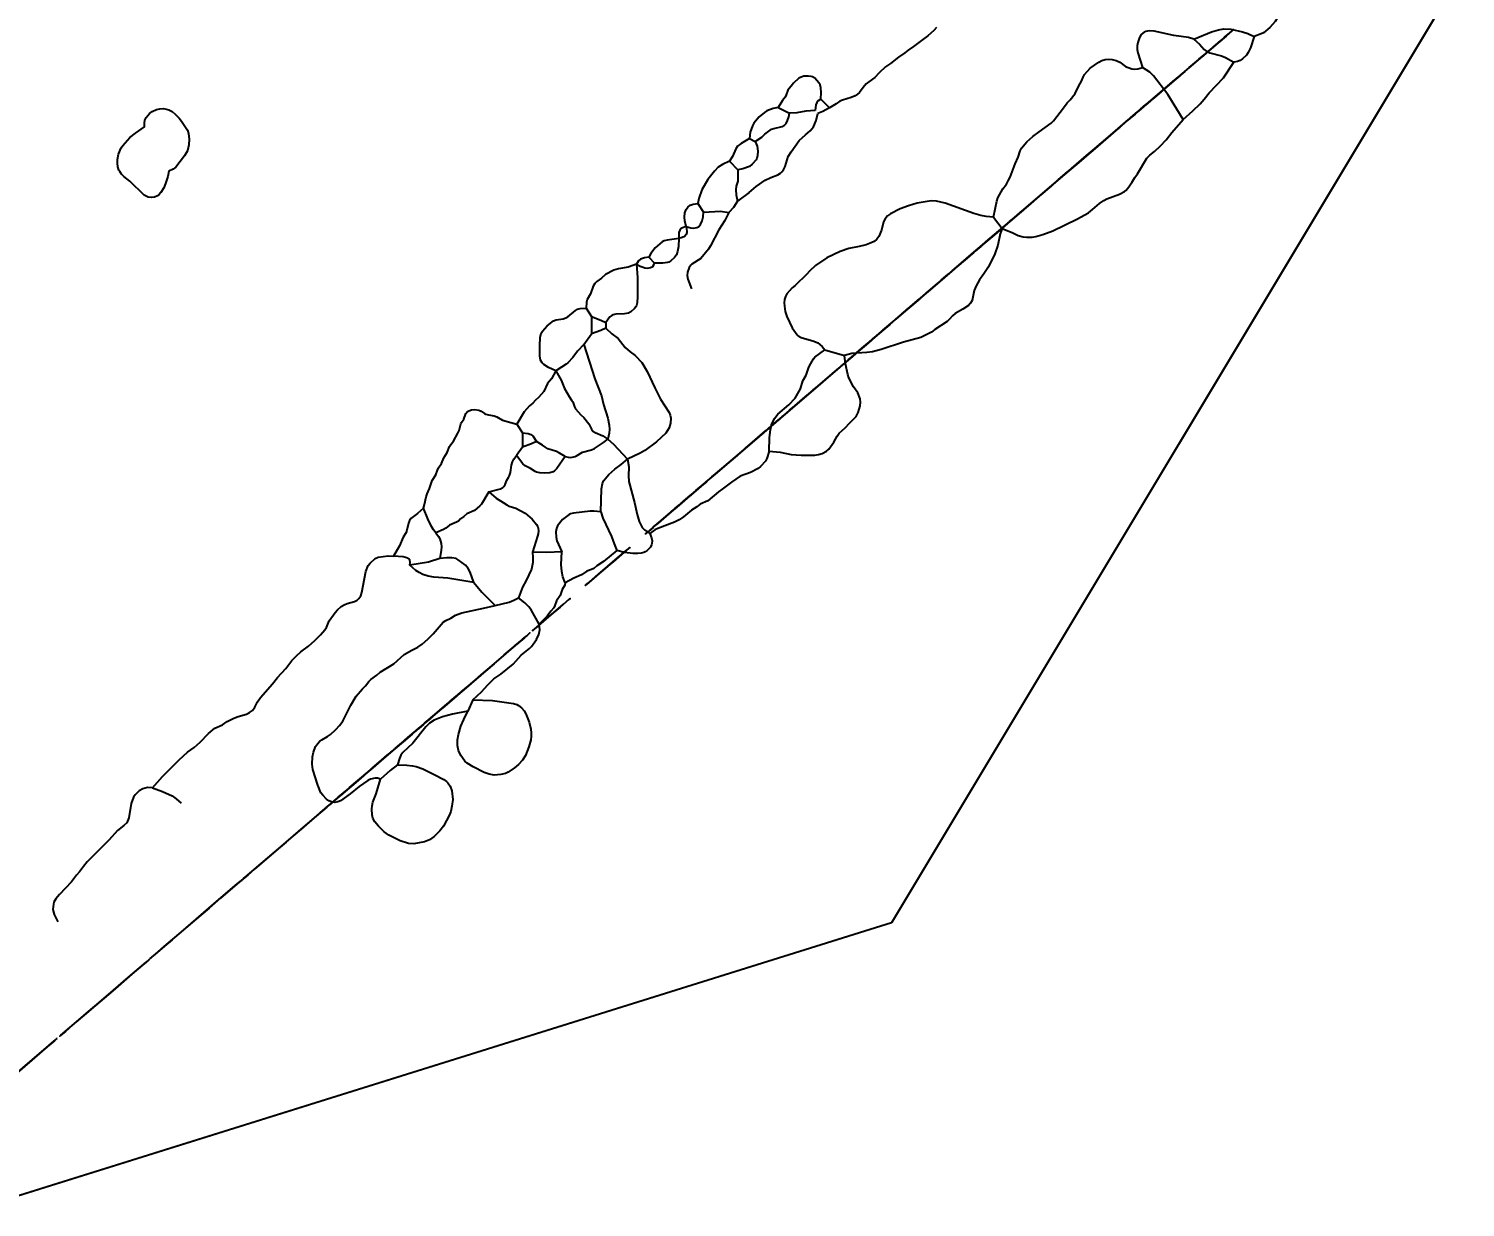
# Model space of a CAD drawing. Header units: metres. Extents: x -0.1 to 21.7, y 3 to 20.9.
# Drawn here: x 10.8 to 20.17, y 2.96 to 10.64 of the extents above; entities that cross this region are included whole.
import ezdxf

# ---------------------------------------------------------------- set-up
doc = ezdxf.new("R2010")
doc.units = ezdxf.units.M
doc.header["$MEASUREMENT"] = 0
doc.header["$XCLIPFRAME"] = 2
for name, color, linetype in [('C-Wand_Steine', 5, 'Continuous'), ('Plan_Bemassung', 7, 'Continuous'), ('Plan_Bild', 251, 'Continuous'), ('Plan_Steine', 5, 'Continuous')]:
    doc.layers.add(name, color=color, linetype=linetype)
doc.styles.get("Standard").update_dxf_attribs({"font": 'arial.ttf'})
doc.dimstyles.get("Standard").update_dxf_attribs({"dimtxt": 0.18, "dimasz": 0.18, "dimexe": 0.18, "dimexo": 0.0625, "dimgap": 0.09, "dimtad": 0, "dimtih": 1, "dimtoh": 1, "dimdec": 4, "dimzin": 0, "dimdsep": 46, "dimtxsty": 'Standard', "dimcen": 0.09, "dimadec": 0, "dimazin": 0, "dimtfac": 1, "dimtdec": 4, "dimtofl": 0, "dimtmove": 0, "dimatfit": 3, "dimfxl": 1, "dimtolj": 1, "dimtzin": 0, "dimarcsym": 0})
picture_1 = doc.add_image_def('image1.jpg', size_in_pixel=(608, 517))

# ---------------------------------------------------------------- blocks, each defined once
blk = doc.blocks.new('*D0')
at = {"layer": 'Defpoints', "color": 0, "transparency": 16777216}
for p in [(8.1357, 20.8142), (11.283, 18.0714), (3.1414, 8.729)]:
    blk.add_point(p, dxfattribs=at)
at = {"layer": 'Plan_Bemassung', "color": 0, "lineweight": -2, "transparency": 16777216}
for p, q in [((11.2359, 18.1125), (8, 20.9324)), ((8.0174, 20.6785), (4.2235, 16.3249)), ((0.1124, 11.6075), (3.9063, 15.961)), ((3.0943, 8.7701), (-0.1416, 11.59))]:
    blk.add_line(p, q, dxfattribs=at)
at = {"layer": 'Plan_Bemassung', "color": 0, "transparency": 16777216}
for points in [[(7.9948, 20.6982), (8.0401, 20.6588), (8.1357, 20.8142)], [(0.0898, 11.6272), (0.135, 11.5877), (-0.0059, 11.4717)]]:
    blk.add_solid(points, dxfattribs=at)
at = {"layer": 'Plan_Bemassung', "color": 0, "transparency": 16777216, "insert": (4.0649, 16.143), "char_height": 0.18, "attachment_point": 5}
blk.add_mtext('\\A1;12.3922', dxfattribs=at)
blk = doc.blocks.new('*D2')
at = {"layer": 'Defpoints', "color": 0, "transparency": 16777216}
for p in [(13.3896, 14.4551), (13.6841, 14.2108), (7.4876, 6.7381)]:
    blk.add_point(p, dxfattribs=at)
at = {"layer": 'Plan_Bemassung', "color": 0, "lineweight": -2, "transparency": 16777216}
for p, q in [((13.636, 14.2507), (13.251, 14.57)), ((13.2747, 14.3165), (10.4422, 10.9006)), ((7.3079, 7.1209), (10.1405, 10.5368)), ((7.4395, 6.778), (7.0545, 7.0973))]:
    blk.add_line(p, q, dxfattribs=at)
at = {"layer": 'Plan_Bemassung', "color": 0, "transparency": 16777216}
for points in [[(13.2516, 14.3356), (13.2978, 14.2973), (13.3896, 14.4551)], [(7.2848, 7.1401), (7.331, 7.1018), (7.193, 6.9824)]]:
    blk.add_solid(points, dxfattribs=at)
at = {"layer": 'Plan_Bemassung', "color": 0, "transparency": 16777216, "insert": (10.2913, 10.7187), "char_height": 0.18, "attachment_point": 5}
blk.add_mtext('\\A1;9.7076', dxfattribs=at)

msp = doc.modelspace()

# ---------------------------------------------------------------- linework, layer by layer
at = {"layer": 'C-Wand_Steine', "extrusion": (0.65081, -0.75924, -4.7566e-16), "elevation": 4.07111}
for points in [[(21.01397, -0.01105), (21.05841, 0.06712), (21.07619, 0.11331), (21.09041, 0.16305), (21.07797, 0.19858), (21.02642, 0.20746), (20.91798, 0.20035), (20.83443, 0.18792), (20.78644, 0.20035), (20.74378, 0.22345), (20.70289, 0.22523), (20.62823, 0.23411), (20.50913, 0.227), (20.46825, 0.21812), (20.40781, 0.227), (20.36692, 0.24299), (20.31893, 0.24654), (20.27449, 0.24121), (20.24427, 0.20746), (20.22827, 0.12396), (20.18916, 0.07777), (20.16072, 0.04935), (20.15005, 0.01382), (20.16961, -0.01816), (20.21405, -0.04125), (20.2496, -0.07501), (20.2976, -0.10876), (20.33848, -0.1212), (20.34026, -0.16383), (20.42381, -0.17271), (20.48247, -0.15317), (20.65134, -0.13541), (20.75266, -0.11409), (20.91265, -0.09277), (20.98198, -0.06968)], [(20.85278, 0.68894), (20.88441, 0.73699), (20.892, 0.81034), (20.87429, 0.85206), (20.82874, 0.88494), (20.79331, 0.92161), (20.78319, 0.97345), (20.78445, 1.03289), (20.72625, 1.08852), (20.69841, 1.13152), (20.67184, 1.13784), (20.63768, 1.10623), (20.61744, 1.0468), (20.55544, 0.98104), (20.49471, 0.91149), (20.46307, 0.84068), (20.4694, 0.74711), (20.45801, 0.60296), (20.44409, 0.45754), (20.42005, 0.35132), (20.42385, 0.32224), (20.4403, 0.3058), (20.50356, 0.30707), (20.57062, 0.3096), (20.63262, 0.30707), (20.7098, 0.29695), (20.75788, 0.29442), (20.77939, 0.32098), (20.78698, 0.4019), (20.79331, 0.49042), (20.81102, 0.53468), (20.82494, 0.5802)], [(20.98436, 0.34121), (20.97298, 0.37788), (20.94134, 0.41961), (20.91857, 0.45122), (20.90465, 0.48157), (20.88567, 0.50306), (20.85151, 0.51318), (20.81608, 0.51192), (20.80343, 0.49548), (20.79837, 0.40696), (20.79457, 0.33994), (20.78825, 0.30833), (20.77559, 0.29316), (20.81608, 0.27798), (20.86922, 0.26534), (20.91984, 0.26913), (20.94894, 0.28557), (20.97298, 0.31213)], [(20.42492, 0.90873), (20.40047, 0.97431), (20.37327, 1.05336), (20.3411, 1.08421), (20.24976, 1.09964), (20.19186, 1.12022), (20.11724, 1.1755), (20.04005, 1.18965), (19.98601, 1.22179), (19.86636, 1.22822), (19.76087, 1.23979), (19.69396, 1.24879), (19.58397, 1.24884), (19.54151, 1.22184), (19.52607, 1.19741), (19.50938, 1.18673), (19.44891, 1.18673), (19.42061, 1.17001), (19.34985, 1.15073), (19.26622, 1.14172), (19.22634, 1.07486), (19.18517, 0.96557), (19.16458, 0.92314), (19.16715, 0.87557), (19.20832, 0.83185), (19.25593, 0.78299), (19.28295, 0.72128), (19.27909, 0.66727), (19.26107, 0.60299), (19.27265, 0.53613), (19.29967, 0.48212), (19.36786, 0.44741), (19.49008, 0.44741), (19.5454, 0.45255), (19.584, 0.4847), (19.64833, 0.45898), (19.72038, 0.43584), (19.87862, 0.44098), (19.95661, 0.47028), (20.02994, 0.48957), (20.09427, 0.45614), (20.15603, 0.44457), (20.22936, 0.42142), (20.2731, 0.38414), (20.2924, 0.38156), (20.33872, 0.433), (20.3503, 0.50757), (20.35287, 0.61943), (20.35673, 0.70172), (20.39404, 0.78787), (20.42878, 0.85087)], [(20.29533, -0.1302), (20.23436, -0.08755), (20.19865, -0.06056), (20.18297, -0.04489), (20.12984, -0.02835), (20.10458, -0.00398), (20.07235, 0.01604), (20.0349, 0.02301), (19.99831, 0.01256), (19.98176, -0.01878), (19.98176, -0.0623), (19.96173, -0.10148), (19.94518, -0.12846), (19.94431, -0.17808), (19.99396, -0.20419), (20.07758, -0.19984), (20.16555, -0.19723), (20.25091, -0.20071), (20.31014, -0.19201), (20.32408, -0.17286)], [(19.12459, -0.1534), (19.03584, -0.09357), (18.84595, 0.10034), (18.83356, 0.16636), (18.87072, 0.26332), (18.88723, 0.32933), (18.9636, 0.42629), (19.11014, 0.43042), (19.23192, 0.4428), (19.39291, 0.40154), (19.61376, 0.40979), (19.82842, 0.38503), (19.9502, 0.37678), (20.02657, 0.32314), (20.08023, 0.22206), (20.05546, 0.12716), (19.90066, -0.042), (19.69839, -0.13071), (19.46103, -0.15134), (19.25669, -0.15959)], [(19.08487, 0.83829), (19.07564, 0.93054), (19.06943, 0.95127), (19.0479, 1.01585), (19.01508, 1.03635), (18.96892, 1.03328), (18.94943, 1.01175), (18.91867, 0.99945), (18.86944, 1.01687), (18.82123, 1.0261), (18.67608, 1.03021), (18.61351, 1.00868), (18.54377, 0.98511), (18.48428, 0.96461), (18.41864, 0.97691), (18.36634, 1.01586), (18.29932, 1.08557), (18.2183, 1.11837), (18.14035, 1.12964), (18.09214, 1.13272), (18.06753, 1.16142), (18.02548, 1.18807), (17.97624, 1.15732), (17.93317, 1.11529), (17.89932, 1.07634), (17.87881, 1.04559), (17.87676, 1.01792), (17.89317, 0.87134), (17.89112, 0.80676), (17.9106, 0.76884), (17.94137, 0.73399), (17.95266, 0.71861), (17.94958, 0.67761), (17.93522, 0.65814), (17.93522, 0.62329), (17.95881, 0.56691), (17.99163, 0.51669), (18.0224, 0.49619), (18.07778, 0.48081), (18.16599, 0.47876), (18.21419, 0.46851), (18.23983, 0.47261), (18.28188, 0.48286), (18.32906, 0.47261), (18.37214, 0.45826), (18.41112, 0.46134), (18.45624, 0.47671), (18.48291, 0.49414), (18.51113, 0.48537), (18.52857, 0.46692), (18.54703, 0.45052), (18.57985, 0.44437), (18.62293, 0.43925), (18.64857, 0.42695), (18.67318, 0.42285), (18.73062, 0.43412), (18.84036, 0.50177), (18.95359, 0.56153), (19.04487, 0.61791), (19.08487, 0.67838)], [(18.97389, -0.07339), (18.95608, -0.06033), (18.93232, -0.04965), (18.90263, -0.01523), (18.85512, 0.0275), (18.83137, 0.05243), (18.77436, 0.037), (18.74229, 0.00851), (18.74467, -0.05677), (18.74704, -0.12562), (18.75892, -0.16004), (18.78743, -0.18378), (18.86225, -0.19327), (18.95014, -0.19446), (18.98221, -0.17428), (18.99171, -0.12799)], [(18.46973, -0.12325), (18.31001, -0.10523), (18.25463, -0.07433), (18.24175, 0.00162), (18.25592, 0.04797), (18.35638, 0.06985), (18.39245, 0.13551), (18.40146, 0.187), (18.48905, 0.19859), (18.59466, 0.19344), (18.6977, 0.19987), (18.73377, 0.17155), (18.73377, 0.07114), (18.74229, 0.00851), (18.66937, -0.09621), (18.54443, -0.12711)], [(17.88065, -0.02947), (17.86633, -0.00698), (17.88883, 0.08501), (17.8786, 0.1402), (17.79884, 0.15247), (17.75998, 0.18926), (17.78487, 0.27124), (17.83229, 0.29453), (17.91749, 0.35398), (17.94, 0.39736), (17.98661, 0.43351), (18.08708, 0.4552), (18.18755, 0.45681), (18.25024, 0.42949), (18.36438, 0.36683), (18.40055, 0.29373), (18.39412, 0.22705), (18.28963, 0.13627), (18.18996, 0.08727), (18.1337, -0.01154), (18.08306, -0.03725), (18.00992, -0.04849), (17.9198, -0.04482)], [(17.75782, 0.68901), (17.74575, 0.75108), (17.7285, 0.78724), (17.73712, 0.83207), (17.73712, 0.87172), (17.73195, 0.90448), (17.68537, 0.92862), (17.60773, 0.99242), (17.53872, 1.02863), (17.48868, 1.04759), (17.4421, 1.09932), (17.39897, 1.14593), (17.34548, 1.13041), (17.28337, 1.07696), (17.25405, 1.0442), (17.19021, 1.03385), (17.17641, 1.00109), (17.18331, 0.94592), (17.16606, 0.88902), (17.16261, 0.78729), (17.18158, 0.74591), (17.19539, 0.66142), (17.19884, 0.61142), (17.18331, 0.57693), (17.18331, 0.54417), (17.18848, 0.4959), (17.19194, 0.46658), (17.19884, 0.389), (17.17468, 0.35451), (17.15053, 0.30968), (17.14535, 0.2752), (17.17468, 0.23554), (17.19539, 0.20106), (17.21264, 0.18554), (17.22817, 0.17692), (17.27647, 0.16657), (17.32133, 0.16657), (17.36791, 0.17864), (17.43002, 0.19071), (17.48006, 0.22175), (17.51284, 0.24244), (17.56287, 0.24071), (17.60945, 0.22175), (17.64396, 0.21485), (17.69917, 0.22519), (17.72504, 0.24416), (17.75265, 0.26313), (17.76818, 0.29589), (17.7837, 0.32003), (17.81821, 0.33727), (17.84926, 0.34934), (17.85444, 0.36658), (17.82511, 0.40624), (17.81303, 0.50969), (17.7906, 0.55797), (17.7768, 0.62176)], [(16.60716, -0.04439), (16.61226, 0.09848), (16.62247, 0.18778), (16.69423, 0.22508), (16.86478, 0.22646), (16.98031, 0.23196), (17.06917, 0.22987), (17.11895, 0.19671), (17.15851, 0.1865), (17.22817, 0.17692), (17.32316, 0.11251), (17.39846, 0.13292), (17.64223, 0.07935), (17.73285, 0.07042), (17.74816, 0.0245), (17.73029, -0.05077), (17.52226, -0.04822), (17.15724, -0.04566), (16.87135, -0.02398), (16.77563, -0.02653), (16.64162, -0.04184)], [(17.06971, 0.44089), (17.03395, 0.54947), (17.05183, 0.60446), (17.05596, 0.62782), (17.04771, 0.66219), (17.03533, 0.71442), (17.01882, 0.73916), (16.98169, 0.78589), (16.92942, 0.80651), (16.82489, 0.81888), (16.71624, 0.83538), (16.65435, 0.84637), (16.60346, 0.84088), (16.56082, 0.80376), (16.51681, 0.73779), (16.51681, 0.71304), (16.49205, 0.66356), (16.43016, 0.58659), (16.37102, 0.53435), (16.35314, 0.51099), (16.35314, 0.44226), (16.36689, 0.39965), (16.34489, 0.2677), (16.31325, 0.22508), (16.27749, 0.19897), (16.26099, 0.14949), (16.27887, 0.11512), (16.294, 0.10687), (16.33389, 0.11512), (16.36277, 0.11925), (16.38477, 0.09725), (16.4054, 0.08076), (16.44942, 0.09038), (16.53607, 0.09863), (16.56357, 0.1), (16.57595, 0.14674), (16.58695, 0.20722), (16.69423, 0.22508), (16.86478, 0.22646), (16.89916, 0.25258), (16.98031, 0.23196), (17.03533, 0.23746), (17.06008, 0.26082), (17.06559, 0.34467), (17.07109, 0.39003)], [(16.34095, -0.01783), (16.36971, 0.00908), (16.37705, 0.03109), (16.37276, 0.09468), (16.34951, 0.10814), (16.30607, 0.09101), (16.25896, 0.07145), (16.19349, 0.07267), (16.14638, 0.07267), (16.11395, 0.07267), (16.10332, 0.06413), (16.08007, 0.04151), (16.05927, 0.01032), (16.03908, -0.02942), (16.05193, -0.0655), (16.10516, -0.09118), (16.15594, -0.10953), (16.25567, -0.11809), (16.33338, -0.11075), (16.32993, -0.04045)], [(15.90419, -0.032), (15.90245, 0.00556), (15.89283, 0.02478), (15.83252, 0.02827), (15.7591, 0.02129), (15.73113, 0.00556), (15.6577, 0.00731), (15.6175, 0.02653), (15.5703, 0.0274), (15.53009, 0.02129), (15.52135, -0.00055), (15.52572, -0.02501), (15.55893, -0.04161), (15.63148, -0.05733), (15.77833, -0.05559), (15.87273, -0.05034)], [(15.38913, 0.05035), (15.39094, 0.08286), (15.39003, 0.12531), (15.38009, 0.13525), (15.30508, 0.11086), (15.24182, 0.09641), (15.18579, 0.08918), (15.15596, 0.07654), (15.12433, 0.06931), (15.09993, 0.06931), (15.0683, 0.0666), (15.07192, 0.02506), (15.08638, -0.00655), (15.12433, -0.03004), (15.16139, -0.03094), (15.212, -0.01288), (15.26984, -0.00746), (15.334, 0.02144), (15.35931, 0.02054)], [(14.95697, 0.69612), (14.97611, 0.77023), (14.9785, 0.89932), (14.98329, 1.03559), (14.99764, 1.07145), (14.96654, 1.0834), (14.90195, 1.06906), (14.77517, 1.06189), (14.72015, 1.07145), (14.60533, 1.10731), (14.51682, 1.12644), (14.402, 1.12405), (14.3422, 1.15512), (14.21146, 1.18171), (14.11338, 1.16976), (14.03205, 1.16019), (13.9555, 1.17693), (13.88374, 1.18171), (13.82393, 1.16976), (13.76413, 1.16497), (13.69476, 1.17932), (13.64213, 1.19127), (13.57037, 1.18649), (13.52031, 1.18416), (13.47725, 1.1985), (13.43419, 1.21045), (13.372, 1.18655), (13.34568, 1.12678), (13.33851, 1.03355), (13.32176, 0.83273), (13.29306, 0.67017), (13.29545, 0.4837), (13.32176, 0.32352), (13.32894, 0.22312), (13.32176, 0.17291), (13.34798, 0.16521), (13.39821, 0.18433), (13.47476, 0.17955), (13.56805, 0.15087), (13.62068, 0.15326), (13.65417, 0.18433), (13.69005, 0.19868), (13.77377, 0.19868), (13.81922, 0.19868), (13.84554, 0.23215), (13.89099, 0.24649), (13.92687, 0.23454), (13.95797, 0.22976), (14.00342, 0.2178), (13.99939, 0.15266), (14.02332, 0.1431), (14.06159, 0.1431), (14.15488, 0.16223), (14.20512, 0.17657), (14.26492, 0.18852), (14.32951, 0.1694), (14.3606, 0.16701), (14.42519, 0.17418), (14.4515, 0.14788), (14.45389, 0.12158), (14.51609, 0.12876), (14.6333, 0.15266), (14.73377, 0.18374), (14.82467, 0.20048), (14.9084, 0.25068), (14.94906, 0.28654), (14.97059, 0.36782), (14.98807, 0.41402), (14.99046, 0.47618), (14.98807, 0.5479), (14.96654, 0.61245)], [(15.01708, 0.1461), (15.01075, 0.17772), (14.97731, 0.19759), (14.93484, 0.17591), (14.94026, 0.11359), (14.94297, 0.02237), (14.94749, -0.0246), (14.95291, -0.08511), (14.98183, -0.08511), (15.01075, -0.06615), (15.03515, -0.03273), (15.04238, 0.0043), (15.04509, 0.0612), (15.02702, 0.08559), (15.02069, 0.10998)], [(14.93122, -0.03634), (14.9249, -0.00653), (14.91134, 0.02146), (14.88784, 0.02327), (14.83904, 0.00882), (14.78753, -0.01105), (14.73692, -0.01105), (14.67817, -0.00383), (14.61672, -0.01015), (14.60678, -0.03905), (14.62485, -0.06795), (14.64654, -0.09234), (14.69715, -0.11943), (14.77939, -0.11943), (14.86073, -0.12034), (14.91495, -0.11401), (14.93845, -0.0815)], [(14.43458, 0.12844), (14.41583, 0.14906), (14.31268, 0.15093), (14.25454, 0.16218), (14.19265, 0.15843), (14.13451, 0.13968), (14.067, 0.12656), (14.02011, 0.12094), (14.00699, 0.07221), (14.00324, 0.00849), (13.98073, -0.06461), (13.97135, -0.12271), (13.99386, -0.14895), (14.05012, -0.14333), (14.06325, -0.07773), (14.0895, -0.029), (14.14014, -0.01401), (14.22828, -0.01401), (14.27142, -0.01401), (14.33518, -0.00089), (14.37644, -0.029), (14.39707, -0.06836), (14.4252, -0.07023), (14.44771, -0.03275), (14.44208, 0.03098)], [(14.37089, -0.0815), (14.36538, -0.06129), (14.35159, -0.03833), (14.32494, -0.02088), (14.29554, -0.02548), (14.2744, -0.03466), (14.18434, -0.03833), (14.12921, -0.03833), (14.09245, -0.0466), (14.07315, -0.07048), (14.06856, -0.11456), (14.06764, -0.1467), (14.09061, -0.17426), (14.11542, -0.18803), (14.15678, -0.18252), (14.19537, -0.16783), (14.25143, -0.15956), (14.31208, -0.15589), (14.36262, -0.14027)], [(13.93839, 0.01397), (13.93839, 0.0702), (13.94402, 0.12268), (13.96465, 0.15267), (13.97965, 0.16954), (13.95902, 0.19765), (13.90839, 0.20889), (13.85588, 0.1939), (13.80524, 0.17328), (13.70772, 0.17891), (13.66646, 0.17141), (13.6177, 0.13767), (13.57081, 0.13205), (13.52768, 0.15079), (13.42828, 0.16579), (13.38327, 0.16391), (13.34201, 0.14142), (13.32326, 0.07957), (13.33076, -0.09099), (13.34201, -0.1191), (13.37952, -0.13222), (13.43954, -0.13784), (13.47142, -0.13972), (13.4958, -0.04975), (13.65521, -0.05725), (13.75836, -0.061), (13.81837, -0.04226), (13.85025, -0.0535), (13.869, -0.09286), (13.88588, -0.12285), (13.92339, -0.06475), (13.93277, -0.03289)], [(13.85588, -0.14347), (13.85025, -0.09286), (13.83337, -0.07225), (13.80712, -0.0685), (13.75648, -0.07037), (13.69647, -0.07599), (13.64958, -0.07599), (13.6027, -0.07599), (13.55769, -0.07037), (13.53893, -0.06662), (13.52018, -0.0685), (13.5033, -0.09099), (13.49392, -0.13035), (13.49392, -0.17908), (13.49392, -0.22406), (13.52205, -0.2428), (13.56706, -0.2428), (13.66834, -0.23905), (13.72272, -0.22968), (13.77148, -0.23343), (13.80712, -0.20719), (13.84275, -0.17158)], [(13.304, 0.11482), (13.29921, 0.18893), (13.28007, 0.2224), (13.19157, 0.26543), (13.07914, 0.26543), (13.00737, 0.2463), (12.94996, 0.2463), (12.89973, 0.26065), (12.68205, 0.22718), (12.61985, 0.17936), (12.56723, 0.10764), (12.56962, 0.0431), (12.58397, -0.06209), (12.61507, -0.11469), (12.67965, -0.14576), (12.90691, -0.16728), (13.05522, -0.17206), (13.10067, -0.15772), (13.19396, -0.11708), (13.26572, -0.03818), (13.28247, 0.03353)], [(12.53027, -0.13877), (12.55419, -0.10052), (12.56854, -0.04314), (12.55898, 0.03336), (12.53027, 0.0979), (12.48721, 0.16484), (12.38674, 0.19592), (12.28867, 0.2007), (12.18102, 0.21265), (12.04946, 0.23417), (11.97052, 0.24851), (11.90593, 0.24134), (11.82221, 0.20309), (11.78393, 0.12659), (11.78633, 0.06922), (11.78154, -0.06705), (11.79589, -0.11725), (11.82699, -0.15072), (11.92268, -0.1555), (12.04707, -0.17463), (12.32933, -0.17941), (12.51353, -0.17941)], [(11.74695, 0.13388), (11.71585, 0.15778), (11.62495, 0.18647), (11.45989, 0.21994), (11.31158, 0.25341), (11.2159, 0.27014), (11.14413, 0.2558), (11.05323, 0.22711), (11.01018, 0.16017), (11.00539, 0.07889), (11.01496, -0.03825), (11.0341, -0.06694), (11.16806, -0.07172), (11.23503, -0.08606), (11.34268, -0.10519), (11.46707, -0.10758), (11.59624, -0.12431), (11.74695, -0.13866), (11.77326, -0.08367), (11.77087, -0.0263)], [(10.98302, 0), (10.98063, 0.06455), (10.97106, 0.13388), (10.9591, 0.19842), (10.8969, 0.21755), (10.76534, 0.23667), (10.65769, 0.25819), (10.55961, 0.2558), (10.47111, 0.24624), (10.32519, 0.25819), (10.24146, 0.23667), (10.20319, 0.18647), (10.20558, 0.10519), (10.21994, 0), (10.27974, -0.02152), (10.38021, -0.05498), (10.49503, -0.08845), (10.57875, -0.08845), (10.73185, -0.09084), (10.84667, -0.06455), (10.95431, -0.04542)]]:
    msp.add_lwpolyline(points, close=True, dxfattribs=at)
msp.add_lwpolyline([(16.56357, 0.1), (16.44942, 0.09038), (16.4054, 0.08076), (16.39401, 0.01684), (16.36083, -0.02908), (16.36849, -0.08138), (16.39274, -0.10052), (16.47187, -0.08138), (16.55228, -0.05715), (16.60716, -0.04439), (16.61226, 0.09848), (16.58929, 0.11251), (16.56357, 0.1)], dxfattribs=at)
at = {"layer": 'Plan_Bild'}
msp.add_lwpolyline([(0.85038, 9.49509), (4.66123, 15.66389), (11.40609, 18.73144), (16.63336, 16.84372), (20.17441, 11.04572), (16.43101, 4.8095), (10.49553, 2.95549), (5.90903, 3.52854)], close=True, dxfattribs=at)
at = {"layer": 'Plan_Steine'}
for p, q in [((15.69169, 10.12773), (15.76566, 10.09004)), ((15.97053, 10.1813), (16.02579, 10.1252)), ((15.50454, 9.92496), (15.54152, 9.90612)), ((15.37349, 9.77746), (15.42875, 9.72135)), ((15.42875, 9.72135), (15.42819, 9.64711)), ((15.50187, 9.5723), (15.4272, 9.51718)), ((15.16721, 9.50059), (15.20391, 9.44463)), ((17.09698, 9.41173), (17.1521, 9.33707)), ((14.84901, 9.15032), (14.88585, 9.11292)), ((14.43814, 8.81932), (14.47484, 8.76335)), ((14.47484, 8.76335), (14.474, 8.65199)), ((14.56736, 8.72553), (14.56708, 8.68841)), ((14.42414, 8.58227), (14.474, 8.65199)), ((15.99529, 8.54766), (16.12493, 8.50956)), ((13.98692, 8.06169), (14.02362, 8.00573)), ((14.02362, 8.00573), (14.02291, 7.91292)), ((14.02291, 7.91292), (13.98537, 7.85752)), ((13.70085, 6.26455), (13.66636, 6.1908))]:
    msp.add_line(p, q, dxfattribs=at)
for points in [[(18.96815, 10.80387), (18.9566, 10.73786), (18.94462, 10.70643), (18.93493, 10.68894), (18.89924, 10.64914), (18.85761, 10.61501), (18.84323, 10.60739), (18.79759, 10.58948)], [(16.72551, 10.64923), (16.7077, 10.63026), (16.66791, 10.5939), (16.63452, 10.57098), (16.57509, 10.52463), (16.54066, 10.5021), (16.51882, 10.48317), (16.47589, 10.45441), (16.42517, 10.41445), (16.39183, 10.39161), (16.35172, 10.35398), (16.32289, 10.32225), (16.28239, 10.29439), (16.26688, 10.28094), (16.24603, 10.25824), (16.2214, 10.22412), (16.21041, 10.21342), (16.19479, 10.20332), (16.16787, 10.19161), (16.1121, 10.17513), (16.0938, 10.16767), (16.07105, 10.1517), (16.02579, 10.1252)], [(18.40438, 10.57215), (18.36913, 10.58293), (18.27309, 10.59729), (18.14509, 10.6251), (18.11183, 10.62658), (18.0901, 10.62222), (18.07968, 10.61769), (18.06098, 10.6025), (18.04928, 10.584), (18.03775, 10.55214), (18.0346, 10.52945), (18.03496, 10.50637), (18.0384, 10.48343), (18.06959, 10.38816)], [(18.40438, 10.57215), (18.51983, 10.62103), (18.56358, 10.63427), (18.59834, 10.64008), (18.64482, 10.63783), (18.72017, 10.62155), (18.75507, 10.60958), (18.79759, 10.58948)], [(18.40438, 10.57215), (18.43957, 10.5399), (18.46996, 10.50584), (18.48816, 10.49223), (18.50824, 10.48376), (18.58463, 10.46436), (18.60952, 10.45267), (18.66356, 10.42188)], [(18.79759, 10.58948), (18.7724, 10.5159), (18.75822, 10.48528), (18.7475, 10.46826), (18.72103, 10.4436), (18.70654, 10.43284), (18.68877, 10.42612), (18.66356, 10.42188)], [(17.09698, 9.41173), (17.11878, 9.51576), (17.12553, 9.53778), (17.15764, 9.59695), (17.18107, 9.62641), (17.19532, 9.65304), (17.20479, 9.67398), (17.23689, 9.76056), (17.25718, 9.80427), (17.27021, 9.8452), (17.27873, 9.86296), (17.31301, 9.90327), (17.35286, 9.93916), (17.39527, 9.96745), (17.47219, 10.02598), (17.48701, 10.04055), (17.55359, 10.12463), (17.57663, 10.15787), (17.59596, 10.1772), (17.63004, 10.21769), (17.6526, 10.26909), (17.6716, 10.29897), (17.68145, 10.32562), (17.68986, 10.34253), (17.72635, 10.38308), (17.78469, 10.4229), (17.80293, 10.43325), (17.8242, 10.44047), (17.84743, 10.44299), (17.87042, 10.44124), (17.89608, 10.43359), (17.9213, 10.42194), (17.95868, 10.39439), (17.99848, 10.37932), (18.01823, 10.377), (18.0382, 10.37838), (18.06959, 10.38816)], [(18.33345, 10.04893), (18.39811, 10.1056), (18.44554, 10.15176), (18.47203, 10.18084), (18.50459, 10.22353), (18.59775, 10.32112), (18.66356, 10.42188)], [(15.97053, 10.1813), (15.97175, 10.225), (15.97016, 10.25594), (15.96586, 10.27465), (15.95769, 10.28904), (15.93071, 10.31771), (15.91652, 10.32645), (15.90755, 10.32932), (15.88844, 10.33213), (15.85907, 10.33089), (15.84074, 10.32605), (15.82674, 10.31753), (15.79266, 10.2869), (15.7764, 10.2662), (15.76297, 10.2521), (15.75478, 10.23981), (15.74354, 10.2088), (15.73661, 10.19427), (15.71924, 10.17322), (15.69169, 10.12773)], [(18.33345, 10.04893), (18.23483, 10.21162), (18.14091, 10.3343), (18.11719, 10.35861), (18.06959, 10.38816)], [(15.69169, 10.12773), (15.65858, 10.12086), (15.61802, 10.10524), (15.60212, 10.09442), (15.56855, 10.06582), (15.53326, 10.02566), (15.52376, 10.00805), (15.50987, 9.96657), (15.50454, 9.92496)], [(15.97053, 10.1813), (15.95343, 10.1716), (15.94377, 10.16012), (15.93779, 10.14407), (15.93284, 10.10734)], [(16.02579, 10.1252), (15.98334, 10.10076), (15.95126, 10.08864)], [(15.50187, 9.5723), (15.54914, 9.61294), (15.60723, 9.65337), (15.64436, 9.67061), (15.69023, 9.6883), (15.70803, 9.7), (15.71623, 9.70828), (15.72573, 9.72154), (15.73662, 9.74223), (15.75705, 9.80674), (15.77565, 9.83856), (15.82929, 9.91113), (15.86905, 9.94944), (15.90063, 9.97406), (15.92247, 10.00117), (15.94006, 10.04317), (15.95126, 10.08864)], [(15.54152, 9.90612), (15.58592, 9.93422), (15.60552, 9.95298), (15.64752, 9.98496), (15.66339, 9.9912), (15.71692, 10.00247), (15.73298, 10.01132), (15.743, 10.02289), (15.7534, 10.04304), (15.76109, 10.06535), (15.76566, 10.09004)], [(15.93284, 10.10734), (15.87304, 10.10271), (15.81367, 10.09332), (15.76566, 10.09004)], [(17.1521, 9.33707), (17.22235, 9.30915), (17.2573, 9.29268), (17.28936, 9.28362), (17.31297, 9.28112), (17.34867, 9.28174), (17.37199, 9.2853), (17.41759, 9.29818), (17.48337, 9.32279), (17.64113, 9.39994), (17.71578, 9.44035), (17.74347, 9.46167), (17.78812, 9.50029), (17.81629, 9.52088), (17.83676, 9.53138), (17.91896, 9.56235), (17.95087, 9.57874), (17.95906, 9.58501), (17.97229, 9.60048), (17.99843, 9.63847), (18.01856, 9.67175), (18.03656, 9.69374), (18.09771, 9.79693), (18.11671, 9.81723), (18.14709, 9.84028), (18.18652, 9.8764), (18.22361, 9.91533), (18.26027, 9.96501), (18.33345, 10.04893)], [(15.50454, 9.92496), (15.45071, 9.89317), (15.42669, 9.87438), (15.41556, 9.85727), (15.39323, 9.80797), (15.37349, 9.77746)], [(15.54152, 9.90612), (15.5541, 9.87409), (15.55883, 9.84331), (15.55794, 9.81318), (15.55335, 9.79476), (15.54932, 9.78649), (15.52229, 9.75673), (15.50528, 9.74338), (15.46221, 9.72724), (15.42875, 9.72135)], [(15.37349, 9.77746), (15.32831, 9.75651), (15.30101, 9.73783), (15.27533, 9.71251), (15.25084, 9.67888), (15.2321, 9.65741), (15.19374, 9.59016), (15.17455, 9.5348), (15.16721, 9.50059)], [(15.42819, 9.64711), (15.41771, 9.61396), (15.41527, 9.59119), (15.41768, 9.55689), (15.4272, 9.51718)], [(15.0912, 9.3507), (15.08278, 9.38805), (15.08004, 9.41291), (15.08274, 9.44008), (15.09068, 9.46119), (15.10166, 9.4783), (15.11793, 9.4909), (15.13702, 9.49708), (15.16721, 9.50059)], [(15.4272, 9.51718), (15.39955, 9.47423), (15.37096, 9.44336)], [(17.09698, 9.41173), (17.04912, 9.41575), (17.01401, 9.42306), (16.96917, 9.43624), (16.78052, 9.50269), (16.72474, 9.51729), (16.6908, 9.5184), (16.59894, 9.50311), (16.54226, 9.48651), (16.48697, 9.46647), (16.42475, 9.43371), (16.40598, 9.42011), (16.39019, 9.40205), (16.37963, 9.38141), (16.36559, 9.32796), (16.349, 9.28649), (16.3359, 9.26814), (16.31797, 9.25433), (16.28785, 9.24023), (16.26598, 9.23247), (16.22071, 9.22009), (16.152, 9.20734), (16.09574, 9.18913), (16.01014, 9.14641), (15.93569, 9.09581), (15.8958, 9.05931), (15.87813, 9.03996), (15.80319, 8.96746), (15.78337, 8.9505), (15.74823, 8.91151), (15.73939, 8.89436), (15.73342, 8.87494), (15.73132, 8.85312), (15.73314, 8.83144), (15.73789, 8.79789), (15.74829, 8.7638), (15.78374, 8.6894), (15.81568, 8.64445), (15.82331, 8.63746), (15.84155, 8.62757), (15.92373, 8.60281), (15.95151, 8.59163), (15.97891, 8.5696), (15.99529, 8.54766)], [(15.0912, 9.3507), (15.12157, 9.34315), (15.14176, 9.3412), (15.1619, 9.3449), (15.17112, 9.34979), (15.18484, 9.36496), (15.19542, 9.38722), (15.20162, 9.41411), (15.20391, 9.44463)], [(15.37096, 9.44336), (15.34472, 9.39085), (15.30468, 9.32862), (15.25007, 9.22435), (15.2368, 9.20384), (15.18797, 9.14312), (15.1292, 9.10608), (15.12181, 9.09944), (15.11044, 9.0828), (15.09961, 9.05253), (15.09852, 9.03079), (15.10314, 9.00874), (15.12587, 8.94404)], [(15.20391, 9.44463), (15.31595, 9.45019), (15.37096, 9.44336)], [(15.0912, 9.3507), (15.06703, 9.34311), (15.05972, 9.33888), (15.04952, 9.32774), (15.04422, 9.31283), (15.04299, 9.30337), (15.04327, 9.27368)], [(15.0912, 9.3507), (15.09479, 9.335), (15.09652, 9.31928), (15.09594, 9.31143), (15.09101, 9.29808), (15.08278, 9.28876), (15.07572, 9.28404), (15.05998, 9.27783), (15.04327, 9.27368)], [(17.1521, 9.33707), (17.14022, 9.30247), (17.12554, 9.22884), (17.10619, 9.17307), (17.06341, 9.08877), (17.03435, 9.04146), (17.00516, 9.00325), (16.98447, 8.96504), (16.97151, 8.93303), (16.9569, 8.8694), (16.94726, 8.85104), (16.93261, 8.83698), (16.89605, 8.81193), (16.84748, 8.78418), (16.8299, 8.7693), (16.80869, 8.74603), (16.79365, 8.73272), (16.71342, 8.68059), (16.69146, 8.66258), (16.62305, 8.62652), (16.51043, 8.59697), (16.3646, 8.54986), (16.30763, 8.53436), (16.2711, 8.52925), (16.17154, 8.52245), (16.14782, 8.51749), (16.12493, 8.50956)], [(15.04327, 9.27368), (14.96657, 9.26243), (14.9482, 9.25718), (14.93453, 9.25057), (14.88938, 9.21115), (14.86017, 9.176), (14.84901, 9.15032)], [(15.04327, 9.27368), (15.04051, 9.22126), (15.0361, 9.1888), (15.02905, 9.16624), (15.01618, 9.14873), (14.99234, 9.12633), (14.97803, 9.1183), (14.96906, 9.11561), (14.9395, 9.11214), (14.88585, 9.11292)], [(14.76664, 9.10564), (14.7124, 9.08666), (14.64906, 9.07445), (14.61998, 9.06535), (14.56634, 9.03729), (14.53929, 9.01447), (14.50828, 8.99202), (14.49553, 8.97865), (14.48514, 8.96308), (14.46718, 8.91262), (14.44628, 8.87475), (14.44201, 8.85743), (14.43814, 8.81932)], [(14.76664, 9.10564), (14.77327, 9.01762), (14.77482, 8.89485), (14.77187, 8.85339), (14.76689, 8.83497), (14.76265, 8.82683), (14.75342, 8.81613), (14.72977, 8.79417), (14.71608, 8.78657), (14.68964, 8.78161), (14.63231, 8.77849), (14.61431, 8.77473), (14.606, 8.77145), (14.59285, 8.76179), (14.56736, 8.72553)], [(14.84901, 9.15032), (14.81896, 9.14724), (14.79346, 9.13916), (14.77957, 9.12728), (14.76664, 9.10564)], [(14.76664, 9.10564), (14.79237, 9.0928), (14.81154, 9.08515), (14.82131, 9.0825), (14.8405, 9.08054), (14.85834, 9.08305), (14.8731, 9.09088), (14.88105, 9.10148), (14.88585, 9.11292)], [(14.24192, 8.41001), (14.19376, 8.43253), (14.16273, 8.45077), (14.15117, 8.46143), (14.14223, 8.47864), (14.13678, 8.5083), (14.13587, 8.57307), (14.1392, 8.6265), (14.14608, 8.65491), (14.15452, 8.66881), (14.18467, 8.70309), (14.22609, 8.73562), (14.24258, 8.74204), (14.28901, 8.74985), (14.30637, 8.75474), (14.31956, 8.76245), (14.36981, 8.80359), (14.38302, 8.81118), (14.4001, 8.81575), (14.43814, 8.81932)], [(14.47484, 8.76335), (14.53499, 8.74063), (14.56736, 8.72553)], [(14.56708, 8.68841), (14.53448, 8.6738), (14.474, 8.65199)], [(14.56708, 8.68841), (14.60707, 8.65228), (14.64759, 8.61988), (14.69463, 8.56315), (14.72627, 8.53447), (14.75879, 8.51103), (14.80329, 8.46372), (14.83692, 8.40544), (14.8868, 8.29927), (14.92453, 8.22532), (14.97967, 8.13794), (14.98709, 8.12065), (14.99177, 8.10134), (14.99037, 8.06881), (14.98033, 8.03792), (14.9579, 8.00421), (14.92914, 7.97429), (14.89733, 7.94744), (14.8229, 7.89137), (14.79069, 7.87272), (14.70911, 7.83348)], [(14.42414, 8.58227), (14.38304, 8.53723), (14.3526, 8.49602), (14.31863, 8.46274), (14.30771, 8.45359), (14.27734, 8.43484), (14.24192, 8.41001)], [(14.42414, 8.58227), (14.496, 8.35707), (14.53915, 8.24696), (14.55315, 8.18979), (14.57969, 8.10027), (14.58931, 8.05494), (14.59086, 8.02936), (14.58863, 8.00394), (14.58016, 7.96439)], [(15.63308, 7.88589), (15.636, 7.97621), (15.6407, 8.0248), (15.64917, 8.0585), (15.66728, 8.1002), (15.68917, 8.12709), (15.76103, 8.18718), (15.80285, 8.2316), (15.83643, 8.29203), (15.85296, 8.34409), (15.87457, 8.38191), (15.89096, 8.43376), (15.90411, 8.45877), (15.92214, 8.48775), (15.93183, 8.49994), (15.99529, 8.54766)], [(15.63308, 7.88589), (15.70483, 7.87858), (15.77656, 7.86513), (15.84101, 7.86044), (15.93117, 7.86083), (15.95571, 7.86423), (15.97874, 7.87116), (16.00785, 7.88571), (16.02339, 7.89978), (16.054, 7.94532), (16.07566, 7.98408), (16.08967, 8.00257), (16.12905, 8.03805), (16.15606, 8.06926), (16.20151, 8.11241), (16.21407, 8.13746), (16.22569, 8.18278), (16.22833, 8.20547), (16.22621, 8.2275), (16.21158, 8.26748), (16.1838, 8.30558), (16.15208, 8.36471), (16.14539, 8.38669), (16.13087, 8.45627), (16.12493, 8.50956)], [(14.24192, 8.41001), (14.21311, 8.35805), (14.18662, 8.32714), (14.163, 8.27508), (14.12833, 8.2361), (14.10841, 8.21939), (14.09095, 8.19992), (14.07031, 8.18265), (14.03461, 8.143), (13.98692, 8.06169)], [(14.24192, 8.41001), (14.27548, 8.34931), (14.29805, 8.29501), (14.32724, 8.24178), (14.34396, 8.21976), (14.35166, 8.20686), (14.36371, 8.17484), (14.37031, 8.16255), (14.40433, 8.12261), (14.42352, 8.105), (14.45712, 8.06528), (14.47379, 8.03008), (14.48313, 8.01677), (14.4969, 8.00725), (14.54745, 7.98652), (14.58016, 7.96439)], [(13.37816, 7.51332), (13.38463, 7.53763), (13.39498, 7.58907), (13.40177, 7.60807), (13.41787, 7.64302), (13.43438, 7.69545), (13.45759, 7.73121), (13.46881, 7.76228), (13.47568, 7.77673), (13.49528, 7.80474), (13.50953, 7.84345), (13.53284, 7.87844), (13.54758, 7.91695), (13.55555, 7.92941), (13.57297, 7.95089), (13.60245, 8.00379), (13.60956, 8.02148), (13.62206, 8.06525), (13.62562, 8.07276), (13.64056, 8.09468), (13.65515, 8.13093), (13.6652, 8.14457), (13.67295, 8.14989), (13.69073, 8.15571), (13.70985, 8.1572), (13.73828, 8.15373), (13.755, 8.14732), (13.77654, 8.13196), (13.78407, 8.12829), (13.80141, 8.12305), (13.83903, 8.11572), (13.85661, 8.11068), (13.89387, 8.08842), (13.94751, 8.07408), (13.98692, 8.06169)], [(14.02362, 8.00573), (14.06073, 8.00083), (14.07753, 7.99491), (14.09048, 7.98522), (14.116, 7.94934)], [(14.116, 7.94934), (14.0834, 7.93474), (14.02291, 7.91292)], [(14.30289, 7.85114), (14.26412, 7.87359), (14.24465, 7.88289), (14.18965, 7.90096), (14.1766, 7.90893), (14.15478, 7.92586), (14.116, 7.94934)], [(14.30289, 7.85114), (14.32095, 7.84708), (14.33985, 7.84569), (14.36743, 7.85033), (14.37711, 7.85467), (14.416, 7.87995), (14.47491, 7.89552), (14.49329, 7.90299), (14.5517, 7.94204), (14.58016, 7.96439)], [(14.58016, 7.96439), (14.61744, 7.93276), (14.70911, 7.83348)], [(15.63308, 7.88589), (15.61729, 7.83821), (15.60824, 7.82033), (15.57732, 7.78614), (15.56217, 7.77391), (15.51207, 7.74702), (15.44437, 7.72307), (15.38659, 7.68496), (15.32746, 7.6384), (15.30191, 7.62121), (15.23347, 7.56309), (15.18272, 7.53985), (15.16091, 7.52295), (15.12659, 7.50059), (15.07423, 7.45778), (15.04647, 7.43767), (15.01547, 7.42275), (14.90578, 7.38166), (14.8867, 7.37213), (14.85394, 7.34978)], [(13.80308, 7.62002), (13.88133, 7.64008), (13.89608, 7.64904), (13.90179, 7.65535), (13.90984, 7.66955), (13.92218, 7.69791), (13.93299, 7.71407), (13.93994, 7.72807), (13.9446, 7.74601), (13.95304, 7.7957), (13.95921, 7.81557), (13.96834, 7.83307), (13.98537, 7.85752)], [(14.30289, 7.85114), (14.2471, 7.77247), (14.23286, 7.75729), (14.22357, 7.75174), (14.20283, 7.74515), (14.16931, 7.74229), (14.13583, 7.74487), (14.11524, 7.75003), (14.10606, 7.75412), (14.07613, 7.77362), (14.04138, 7.79012), (14.0264, 7.80322), (13.98537, 7.85752)], [(14.53503, 7.48969), (14.54004, 7.64077), (14.54485, 7.67448), (14.55253, 7.6937), (14.58621, 7.73412), (14.62613, 7.76972), (14.66789, 7.79826), (14.70911, 7.83348)], [(14.70911, 7.83348), (14.7165, 7.78309), (14.71505, 7.72554), (14.71804, 7.68753), (14.7536, 7.55061), (14.77084, 7.4729), (14.78513, 7.4281), (14.80557, 7.38853), (14.81953, 7.37372), (14.85394, 7.34978)], [(13.80308, 7.62002), (13.75547, 7.54093), (13.74607, 7.52999), (13.71148, 7.4987), (13.6599, 7.47685), (13.64042, 7.45956), (13.61936, 7.44396), (13.60527, 7.43053), (13.59325, 7.42231), (13.54797, 7.40351), (13.52414, 7.384), (13.5075, 7.37427), (13.45845, 7.35456)], [(13.80308, 7.62002), (13.85261, 7.57944), (13.8982, 7.55177), (13.92057, 7.53519), (13.93604, 7.52831), (13.97978, 7.51453), (14.04079, 7.48173), (14.08656, 7.4417), (14.11545, 7.40705), (14.12281, 7.39338), (14.12518, 7.38498), (14.12715, 7.36694), (14.12601, 7.34803), (14.12235, 7.33073), (14.09001, 7.2283)], [(13.37816, 7.51332), (13.33891, 7.47991), (13.29623, 7.44777), (13.28589, 7.43395), (13.27953, 7.41672), (13.27008, 7.37137), (13.26405, 7.35521), (13.24481, 7.32468), (13.2205, 7.26839), (13.18303, 7.20088)], [(13.45845, 7.35456), (13.44361, 7.37309), (13.42977, 7.39498), (13.40554, 7.44571), (13.37816, 7.51332)], [(14.53503, 7.48969), (14.48895, 7.49487), (14.46612, 7.49559), (14.35669, 7.4826), (14.3364, 7.47725), (14.32737, 7.47298), (14.2857, 7.44041), (14.25192, 7.39997), (14.24455, 7.3808), (14.24162, 7.35915), (14.2431, 7.32464), (14.24816, 7.30151), (14.27991, 7.22965)], [(14.53503, 7.48969), (14.54752, 7.44897), (14.60416, 7.32938), (14.62087, 7.28227), (14.63903, 7.23811)], [(13.45845, 7.35456), (13.47507, 7.33052), (13.48448, 7.31346), (13.49295, 7.28408), (13.49429, 7.26314), (13.49289, 7.24121), (13.48356, 7.18641)], [(14.85394, 7.34978), (14.86629, 7.31988), (14.86894, 7.30143), (14.86797, 7.28341), (14.86588, 7.27489), (14.85839, 7.26093), (14.83606, 7.23808), (14.82489, 7.22902), (14.81646, 7.22488), (14.79736, 7.22021), (14.7761, 7.21852), (14.74405, 7.21891), (14.68849, 7.22519), (14.63903, 7.23811)], [(14.09001, 7.2283), (14.09119, 7.19186), (14.09038, 7.15923), (14.08792, 7.13795), (14.08275, 7.11751), (14.04708, 7.04284), (14.02356, 7.00023), (13.99691, 6.92934)], [(14.27991, 7.22965), (14.18316, 7.22568), (14.09001, 7.2283)], [(14.30276, 7.02691), (14.28783, 7.06564), (14.27973, 7.10104), (14.27701, 7.14795), (14.27991, 7.22965)], [(14.63903, 7.23811), (14.55146, 7.16592), (14.50973, 7.13899), (14.48867, 7.12191), (14.47414, 7.11504), (14.44326, 7.10419), (14.40784, 7.08051), (14.35767, 7.05731), (14.30276, 7.02691)], [(11.60916, 5.69039), (11.67503, 5.76504), (11.78298, 5.87272), (11.83795, 5.92228), (11.88118, 5.95295), (11.92092, 5.98927), (11.97546, 6.04501), (12.01552, 6.07889), (12.06661, 6.10228), (12.09723, 6.12339), (12.14038, 6.14517), (12.16847, 6.15618), (12.22276, 6.17071), (12.24374, 6.18123), (12.26311, 6.19561), (12.27836, 6.2157), (12.29542, 6.25096), (12.31457, 6.27943), (12.39367, 6.36835), (12.42462, 6.41028), (12.48021, 6.4699), (12.51827, 6.52051), (12.55087, 6.55432), (12.57688, 6.57801), (12.62846, 6.61533), (12.66885, 6.65123), (12.70593, 6.68769), (12.73416, 6.72061), (12.74428, 6.73554), (12.76298, 6.77887), (12.80245, 6.83452), (12.81663, 6.85055), (12.8413, 6.87224), (12.85956, 6.88407), (12.87904, 6.89234), (12.92735, 6.90502), (12.9446, 6.91394), (12.9558, 6.92477), (12.96809, 6.94372), (12.97533, 6.96453), (13.00177, 7.1003), (13.01792, 7.14067), (13.02966, 7.15636), (13.06342, 7.18627), (13.08206, 7.19408), (13.14688, 7.204), (13.18303, 7.20088)], [(13.28878, 7.14345), (13.29174, 7.15901), (13.28893, 7.1757), (13.28208, 7.18428), (13.27467, 7.18911), (13.24481, 7.19709), (13.18303, 7.20088)], [(13.48356, 7.18641), (13.41108, 7.16193), (13.28878, 7.14345)], [(13.70554, 7.02929), (13.53653, 7.05701), (13.44548, 7.06436), (13.40746, 7.07095), (13.3737, 7.08278), (13.35029, 7.0939), (13.32886, 7.10861), (13.28878, 7.14345)], [(13.70554, 7.02929), (13.68169, 7.09715), (13.66996, 7.12138), (13.65165, 7.14301), (13.60499, 7.17809), (13.59054, 7.1857), (13.56213, 7.19118), (13.5309, 7.19134), (13.48356, 7.18641)], [(13.70554, 7.02929), (13.75846, 6.96734), (13.84449, 6.8801)], [(14.30276, 7.02691), (14.29911, 7.01186), (14.28221, 6.98358), (14.26886, 6.94518), (14.24592, 6.90997), (14.23462, 6.87901), (14.22742, 6.86441), (14.20965, 6.84373), (14.185, 6.80954), (14.164, 6.78738), (14.13297, 6.75812)], [(13.09699, 5.74819), (13.07713, 5.75316), (13.06217, 5.75366), (13.03209, 5.74672), (13.0143, 5.73877), (12.95855, 5.69911), (12.90027, 5.65083), (12.83724, 5.60567), (12.81917, 5.59922), (12.7988, 5.5959), (12.77844, 5.59908), (12.76053, 5.60563), (12.745, 5.61657), (12.72073, 5.6418), (12.70913, 5.65757), (12.68781, 5.70786), (12.65703, 5.80936), (12.65213, 5.84482), (12.6532, 5.89268), (12.6599, 5.92381), (12.67423, 5.95959), (12.68543, 5.97756), (12.69859, 5.99175), (12.71371, 6.00354), (12.7522, 6.02579), (12.77076, 6.03925), (12.80614, 6.07044), (12.83043, 6.09636), (12.85084, 6.12467), (12.88968, 6.19858), (12.90381, 6.22957), (12.93777, 6.28753), (12.97957, 6.33573), (12.99894, 6.35472), (13.02197, 6.38478), (13.03449, 6.39765), (13.07278, 6.4259), (13.09438, 6.44451), (13.1837, 6.49974), (13.2522, 6.55926), (13.30186, 6.58834), (13.34089, 6.60818), (13.37017, 6.62846), (13.40666, 6.66105), (13.44131, 6.69592), (13.50669, 6.77086), (13.52329, 6.78103), (13.55714, 6.79682), (13.58768, 6.81706), (13.62823, 6.83251), (13.77033, 6.86213), (13.84449, 6.8801)], [(13.84449, 6.8801), (13.93702, 6.90201), (13.96762, 6.91434), (13.99691, 6.92934)], [(14.13297, 6.75812), (14.08047, 6.85042), (14.06604, 6.87036), (14.04, 6.89683), (13.99691, 6.92934)], [(13.70085, 6.26455), (13.75631, 6.31627), (13.79708, 6.36302), (13.83778, 6.40154), (13.88137, 6.4323), (13.96294, 6.49605), (14.01553, 6.5551), (14.06843, 6.59852), (14.08316, 6.61324), (14.11528, 6.65899), (14.13132, 6.69115), (14.13622, 6.72134), (14.13297, 6.75812)], [(13.66636, 6.1908), (13.56685, 6.17128), (13.50246, 6.15305), (13.44786, 6.13192), (13.41762, 6.11294), (13.39212, 6.08801), (13.30829, 5.981), (13.24229, 5.92014), (13.23103, 5.90275), (13.22172, 5.88298), (13.20906, 5.84015)], [(13.70085, 6.26455), (13.82841, 6.26097), (13.96477, 6.24078), (13.98702, 6.23339), (13.99806, 6.22744), (14.01771, 6.21223), (14.03411, 6.19366), (14.04619, 6.173), (14.06677, 6.1186), (14.07829, 6.07292), (14.08092, 6.04957), (14.08063, 6.02599), (14.07742, 6.00271), (14.06468, 5.95718), (14.04295, 5.90244), (14.02363, 5.87125), (13.99839, 5.84373), (13.97057, 5.82107), (13.93047, 5.79387), (13.91312, 5.7845), (13.88286, 5.77701), (13.83987, 5.77326), (13.80705, 5.77942), (13.77474, 5.7911), (13.70157, 5.82773), (13.66319, 5.85233), (13.64671, 5.86546), (13.6224, 5.90087), (13.60681, 5.93317), (13.60018, 5.96777), (13.6001, 6.00344), (13.60542, 6.03874), (13.62201, 6.09217), (13.6402, 6.13629), (13.66636, 6.1908)], [(13.20906, 5.84015), (13.27019, 5.83871), (13.30593, 5.83473), (13.32937, 5.82889), (13.37361, 5.81371), (13.44842, 5.77801), (13.51005, 5.74442), (13.52905, 5.73099), (13.53768, 5.72248), (13.55164, 5.70249), (13.56206, 5.67011), (13.56843, 5.61473), (13.56292, 5.57002), (13.55593, 5.53625), (13.54761, 5.51373), (13.5089, 5.43962), (13.485, 5.40977), (13.44825, 5.37384), (13.41734, 5.35145), (13.38363, 5.33815), (13.31529, 5.32572), (13.2811, 5.32714), (13.22583, 5.34421), (13.152, 5.38235), (13.12111, 5.40448), (13.084, 5.43987), (13.06017, 5.46967), (13.04826, 5.49215), (13.04212, 5.51528), (13.04015, 5.55078), (13.04249, 5.57429), (13.0479, 5.59706), (13.06994, 5.6524), (13.09699, 5.74819)], [(13.20906, 5.84015), (13.16149, 5.80427), (13.09699, 5.74819)], [(11.60916, 5.69039), (11.57753, 5.69189), (11.54754, 5.68447), (11.52237, 5.67037), (11.49678, 5.64539), (11.48534, 5.62941), (11.46986, 5.58894), (11.4559, 5.49469), (11.44788, 5.47292), (11.44175, 5.4631), (11.42296, 5.44394), (11.38196, 5.41296), (11.32786, 5.35199), (11.18396, 5.20706), (11.15885, 5.17783), (11.13406, 5.14285), (11.11484, 5.12112), (11.08249, 5.07769), (11.00254, 4.99553), (10.9784, 4.96627), (10.96658, 4.94422), (10.96314, 4.9329), (10.96077, 4.89819), (10.96941, 4.86432), (10.99245, 4.81746)], [(11.60916, 5.69039), (11.67522, 5.66662), (11.73739, 5.63826), (11.76383, 5.61984), (11.79647, 5.59097)]]:
    msp.add_lwpolyline(points, dxfattribs=at)
msp.add_lwpolyline([(11.71629, 9.71233), (11.70965, 9.67773), (11.69566, 9.63237), (11.68293, 9.60438), (11.66351, 9.57221), (11.65024, 9.55663), (11.64165, 9.55071), (11.62337, 9.54308), (11.60263, 9.53967), (11.58223, 9.54331), (11.55653, 9.55525), (11.46209, 9.64712), (11.42268, 9.67672), (11.4084, 9.69163), (11.39611, 9.70887), (11.39117, 9.7185), (11.38424, 9.74128), (11.38145, 9.76485), (11.38162, 9.78853), (11.38736, 9.82291), (11.40449, 9.86345), (11.41619, 9.87953), (11.46238, 9.93083), (11.49836, 9.95923), (11.55742, 10.00028), (11.55742, 10.02512), (11.56065, 10.04452), (11.56895, 10.06162), (11.59135, 10.0889), (11.60693, 10.10137), (11.63591, 10.11403), (11.6585, 10.11933), (11.68165, 10.11999), (11.71639, 10.11248), (11.73861, 10.10017), (11.75831, 10.08439), (11.78471, 10.05757), (11.80008, 10.03859), (11.83836, 9.97942), (11.84582, 9.95773), (11.84979, 9.92116), (11.84793, 9.88273), (11.83853, 9.84486), (11.8194, 9.81236), (11.76249, 9.73885), (11.74486, 9.72468)], close=True, dxfattribs=at)

# ---------------------------------------------------------------- dimensions: what is measured, and where the dimension line sits
at = {"layer": 'Plan_Bemassung'}
for p1, p2, distance, picture, middle in [((3.14144, 8.729), (11.283, 18.07143), 4.17471, '*D0', (4.06492, 16.14296)), ((7.48758, 6.73814), (13.68413, 14.21081), 0.38263, '*D2', (10.29132, 10.71872))]:
    dim = msp.add_aligned_dim(p1=p1, p2=p2, distance=distance, dimstyle='Standard', dxfattribs=at)
    dim.commit()
    dim.dimension.update_dxf_attribs({"geometry": picture, "text_midpoint": middle})

# ---------------------------------------------------------------- pictures from other files: only their frames are drawn
at = {"layer": 'Plan_Bild'}
image = msp.add_image(picture_1, insert=(0, 0), size_in_units=(22.63335, 19.2458), dxfattribs=dict(at, fade=50))
image.set_boundary_path([(22.3438, 261.4333), (124.7146, 95.7207), (305.9019, 13.31716), (446.32204, 64.027), (541.44536, 219.77875), (440.8864, 387.3024), (281.4416, 437.10675), (158.23427, 421.7127), (22.3438, 261.4333)])

doc.saveas('drawing.dxf')
